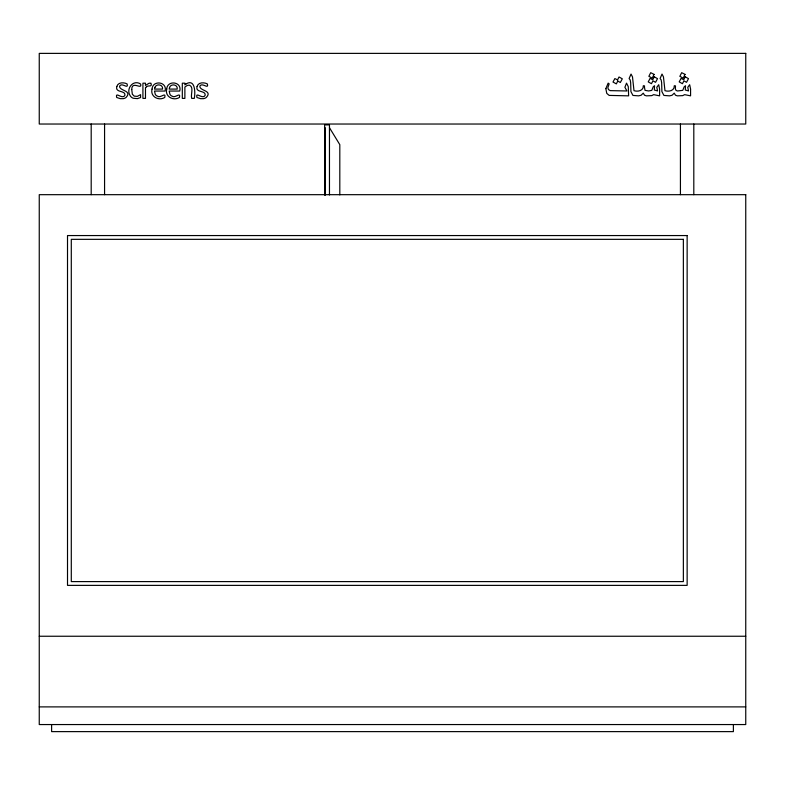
<?xml version="1.0" encoding="UTF-8"?>
<svg xmlns="http://www.w3.org/2000/svg" width="785" height="785" viewBox="0 0 785 785"><rect width="100%" height="100%" fill="white"/><g stroke="black" fill="none" stroke-linecap="round" stroke-linejoin="round"><path stroke-width="1.18" d="M39.25 636.242L745.75 636.242M39.25 706.892L745.75 706.892M329.464 127.7L339.807 144.666L339.807 194.886M733.386 724.555L733.386 731.62L51.614 731.62L51.614 724.555M693.803 124.03L693.803 194.68M680.428 124.03L680.428 194.68M329.464 194.974L329.464 124.884L324.637 124.884L324.637 194.974M325.373 194.974L325.019 127.7L325.019 194.974M104.572 124.03L104.572 194.68M91.197 124.03L91.197 194.68M690.574 89.068L690.574 95.849L684.618 94.651L682.754 95.623L677.386 95.849L675.483 95.221L674.227 93.14L672.019 95.299L669.527 95.849L663.904 95.427L661.892 91.58L661.637 82.611L661.147 79.903L660.077 78.559L662.01 74.065L663.462 76.901L664.964 90.677C668.732 91.973 674.678 90.785 674.305 85.712L675.483 85.889L675.375 88.833L676.003 90.363L677.445 90.972L682.773 90.363L684.177 86.841L685.521 85.712L685.305 90.02L688.533 90.932L687.758 87.331L689.681 84.711L690.574 89.068M644.446 87.204L645.034 90.363L648.675 90.972L651.805 90.363L653.198 86.841L654.543 85.712L654.327 90.02L657.565 90.932L656.79 87.331L658.713 84.711L659.606 89.068L659.606 95.849L653.65 94.651L651.785 95.623L646.418 95.849L644.514 95.221L643.258 93.14L641.051 95.299L638.558 95.849L632.926 95.427L630.924 91.58L630.659 82.611L630.178 79.903L629.099 78.559L631.042 74.065L632.494 76.901L633.995 90.677C637.763 91.973 643.71 90.785 643.327 85.712L644.514 85.889L644.446 87.204M605.863 88.607L606.746 93.356L609.17 95.407L628.638 95.849L628.275 86.644L626.518 83.131L624.899 87.292L626.95 90.972L610.21 90.628L608.483 89.569L607.835 87.724L609.17 83.848L608.159 83.131L605.863 88.607M131.743 89.51L132.322 94.18L134.215 96.133L137.287 96.378L140.594 94.651L140.594 97.526L137.434 98.625L133.234 98.243A5.887 5.887 0 0 1 130.153 95.672C125.639 88.862 133.165 79.138 140.594 83.995C142.517 90.471 131.821 80.119 131.743 89.51M152.045 89.107C149.974 96.624 158.825 101.265 164.771 97.458C166.224 91.433 160.317 98.704 157.442 96.153A4.229 4.229 0 0 1 155.273 94.328L154.517 91.05L165.056 91.05C167.637 81.611 152.516 79.776 152.045 89.107M166.714 89.107C164.644 96.624 173.505 101.265 179.451 97.458C180.903 91.433 174.986 98.704 172.121 96.153A4.229 4.229 0 0 1 169.943 94.328L169.197 91.05L179.736 91.05C182.306 81.611 167.195 79.776 166.714 89.107M116.837 86.478C114.806 93.13 125.943 90 124.854 95.417C122.342 99.901 115.071 90.952 116.68 97.477L120.252 98.655L123.147 98.665A5.799 5.799 0 0 0 126.15 97.36C132.557 90.383 119.261 91.04 119.575 86.173C121.793 81.866 128.701 90.03 127.121 83.916C123.853 82.209 117.995 82.111 116.837 86.478M197.094 86.478C195.053 93.13 206.19 90 205.101 95.417C202.589 99.901 195.318 90.952 196.927 97.477L200.499 98.655L203.403 98.665A5.799 5.799 0 0 0 206.406 97.36C212.813 90.383 199.518 91.04 199.832 86.173C202.049 81.866 208.947 90.03 207.368 83.916C204.11 82.209 198.252 82.111 197.094 86.478M154.9 87.39L154.517 89.088L162.564 89.088C163.309 84.407 156.362 83.347 154.9 87.39M169.58 87.39L169.197 89.088L177.243 89.088C177.979 84.407 171.032 83.347 169.58 87.39M654.042 74.389L652.247 78.127L648.871 76.331L650.706 72.671L654.042 74.389M685.011 74.389L683.225 78.127L679.849 76.331L681.674 72.671L685.011 74.389M617.775 81.051L616.343 83.887L613.006 82.052L614.871 78.569L617.53 79.903L619.031 76.989L622.299 78.824L620.327 82.484L617.775 81.051M654.258 76.812L652.747 79.717L650.098 78.392L648.233 81.875L651.442 83.701L653.002 80.865L655.553 82.307L657.526 78.647L654.258 76.812M685.226 76.812L683.725 79.717L681.066 78.392L679.202 81.875L682.41 83.701L683.97 80.865L686.522 82.307L688.494 78.647L685.226 76.812M146.422 86.811L145.48 87.586L145.48 98.39L142.919 98.39L142.919 83.181L145.48 83.181L145.48 85.437L148.954 83.308A4.985 4.985 0 0 1 150.985 83.259C152.643 87.586 148.188 84.819 146.422 86.811M186.016 83.966L184.877 84.868L184.877 83.181L182.316 83.181L182.316 98.39L184.877 98.39L184.877 87.027L186.859 85.702A4.367 4.367 0 0 1 189.695 85.261C194.062 87.488 190.412 94.74 191.717 98.39L194.278 98.39C195.386 93.356 195.475 78.196 186.016 83.966M745.75 53.38L39.25 53.38L39.25 124.03L745.75 124.03L745.75 53.38M745.75 194.68L39.25 194.68L39.25 724.555L745.75 724.555L745.75 194.68M687.14 235.559L67.51 235.559L67.51 585.374L687.14 585.374L687.14 235.559M683.362 239.337L71.288 239.337L71.288 581.597L683.362 581.597L683.362 239.337"/></g></svg>
